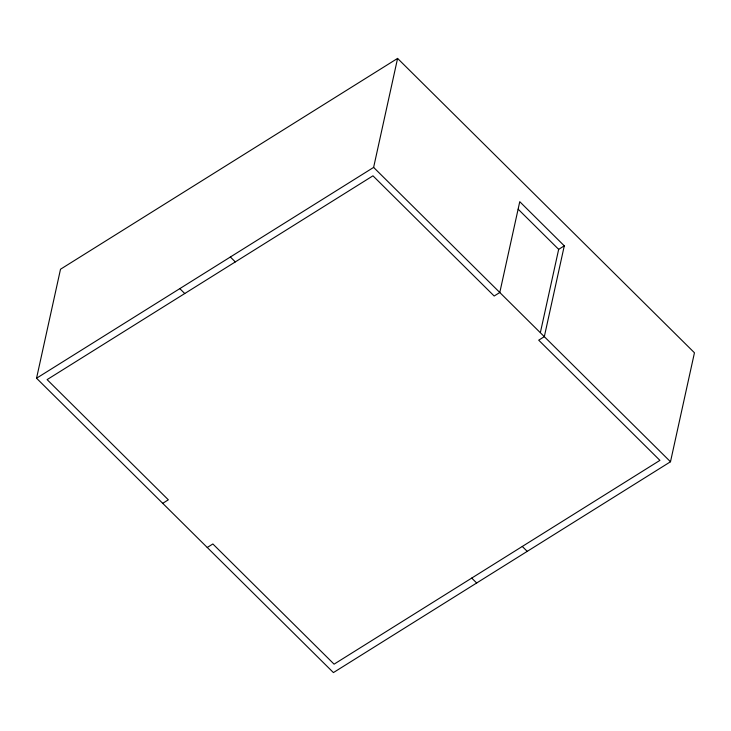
<?xml version="1.0" encoding="UTF-8"?>
<svg xmlns="http://www.w3.org/2000/svg" width="731" height="731" viewBox="0 0 731 731"><rect width="100%" height="100%" fill="white"/><g stroke="black" fill="none" stroke-linecap="round" stroke-linejoin="round"><path stroke-width="1.1" d="M36.55 378.229L60.509 269.236L397.582 58.416L694.45 352.771L670.491 461.764L333.418 672.584L36.55 378.229L373.623 167.399L397.582 58.416M540.41 332.422L558.667 249.353L564.286 245.835L519.759 201.683L499.794 292.51L494.174 296.018L372.956 175.824L47.113 379.617L168.331 499.812L162.721 503.33M564.286 245.835L544.321 336.662L538.701 340.171L659.919 460.375L334.085 664.168L212.867 543.965L207.248 547.482M518.188 209.212L558.667 249.353M373.623 167.399L670.491 461.764M230.366 257.001L235.318 261.908M522.281 546.459L527.234 551.366M179.808 288.626L184.751 293.533M471.723 578.084L476.667 582.991"/></g></svg>
